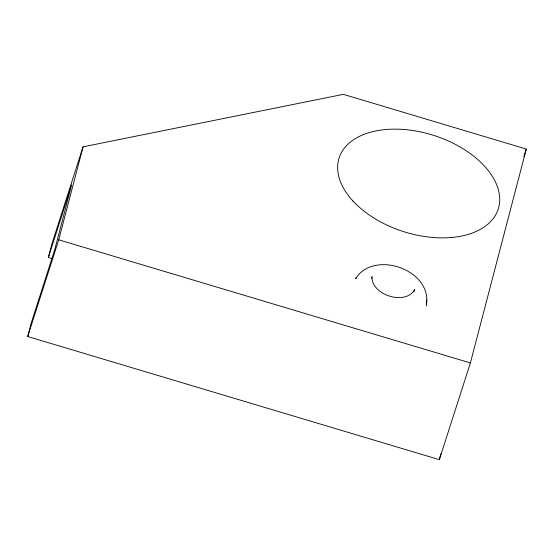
<?xml version="1.0" encoding="UTF-8"?>
<svg xmlns="http://www.w3.org/2000/svg" width="554" height="554" viewBox="0 0 554 554"><rect width="100%" height="100%" fill="white"/><g stroke="black" fill="none" stroke-linecap="round" stroke-linejoin="round"><path stroke-width="0.83" d="M426.317 303.765L426.476 299.908M426.213 306.078C433.553 270.29 374.414 249.065 355.543 278.683L356.811 277.609M48.364 257.478L52.014 243.531L83.065 146.824L343.355 94.346L526.3 149.068L470.381 362.946L439.329 459.654L27.7 336.52L31.349 322.573L54.631 250.041L71.653 184.953L48.364 257.478L52.471 258.711M27.7 336.52L58.752 239.813L83.065 146.824M439.329 459.654L440.859 453.809M371.505 278.253L372.032 276.619C371.145 295.012 405.77 306.099 414.717 289.389L413.928 291.84M523.932 156.45L526.3 149.068M58.752 239.813L470.381 362.946M353.05 201.095A83.571 50.414 17.8 0 0 492.679 219.266A83.571 50.414 17.8 0 0 410.285 130.155A83.571 50.414 17.8 0 0 353.05 201.095"/></g></svg>
